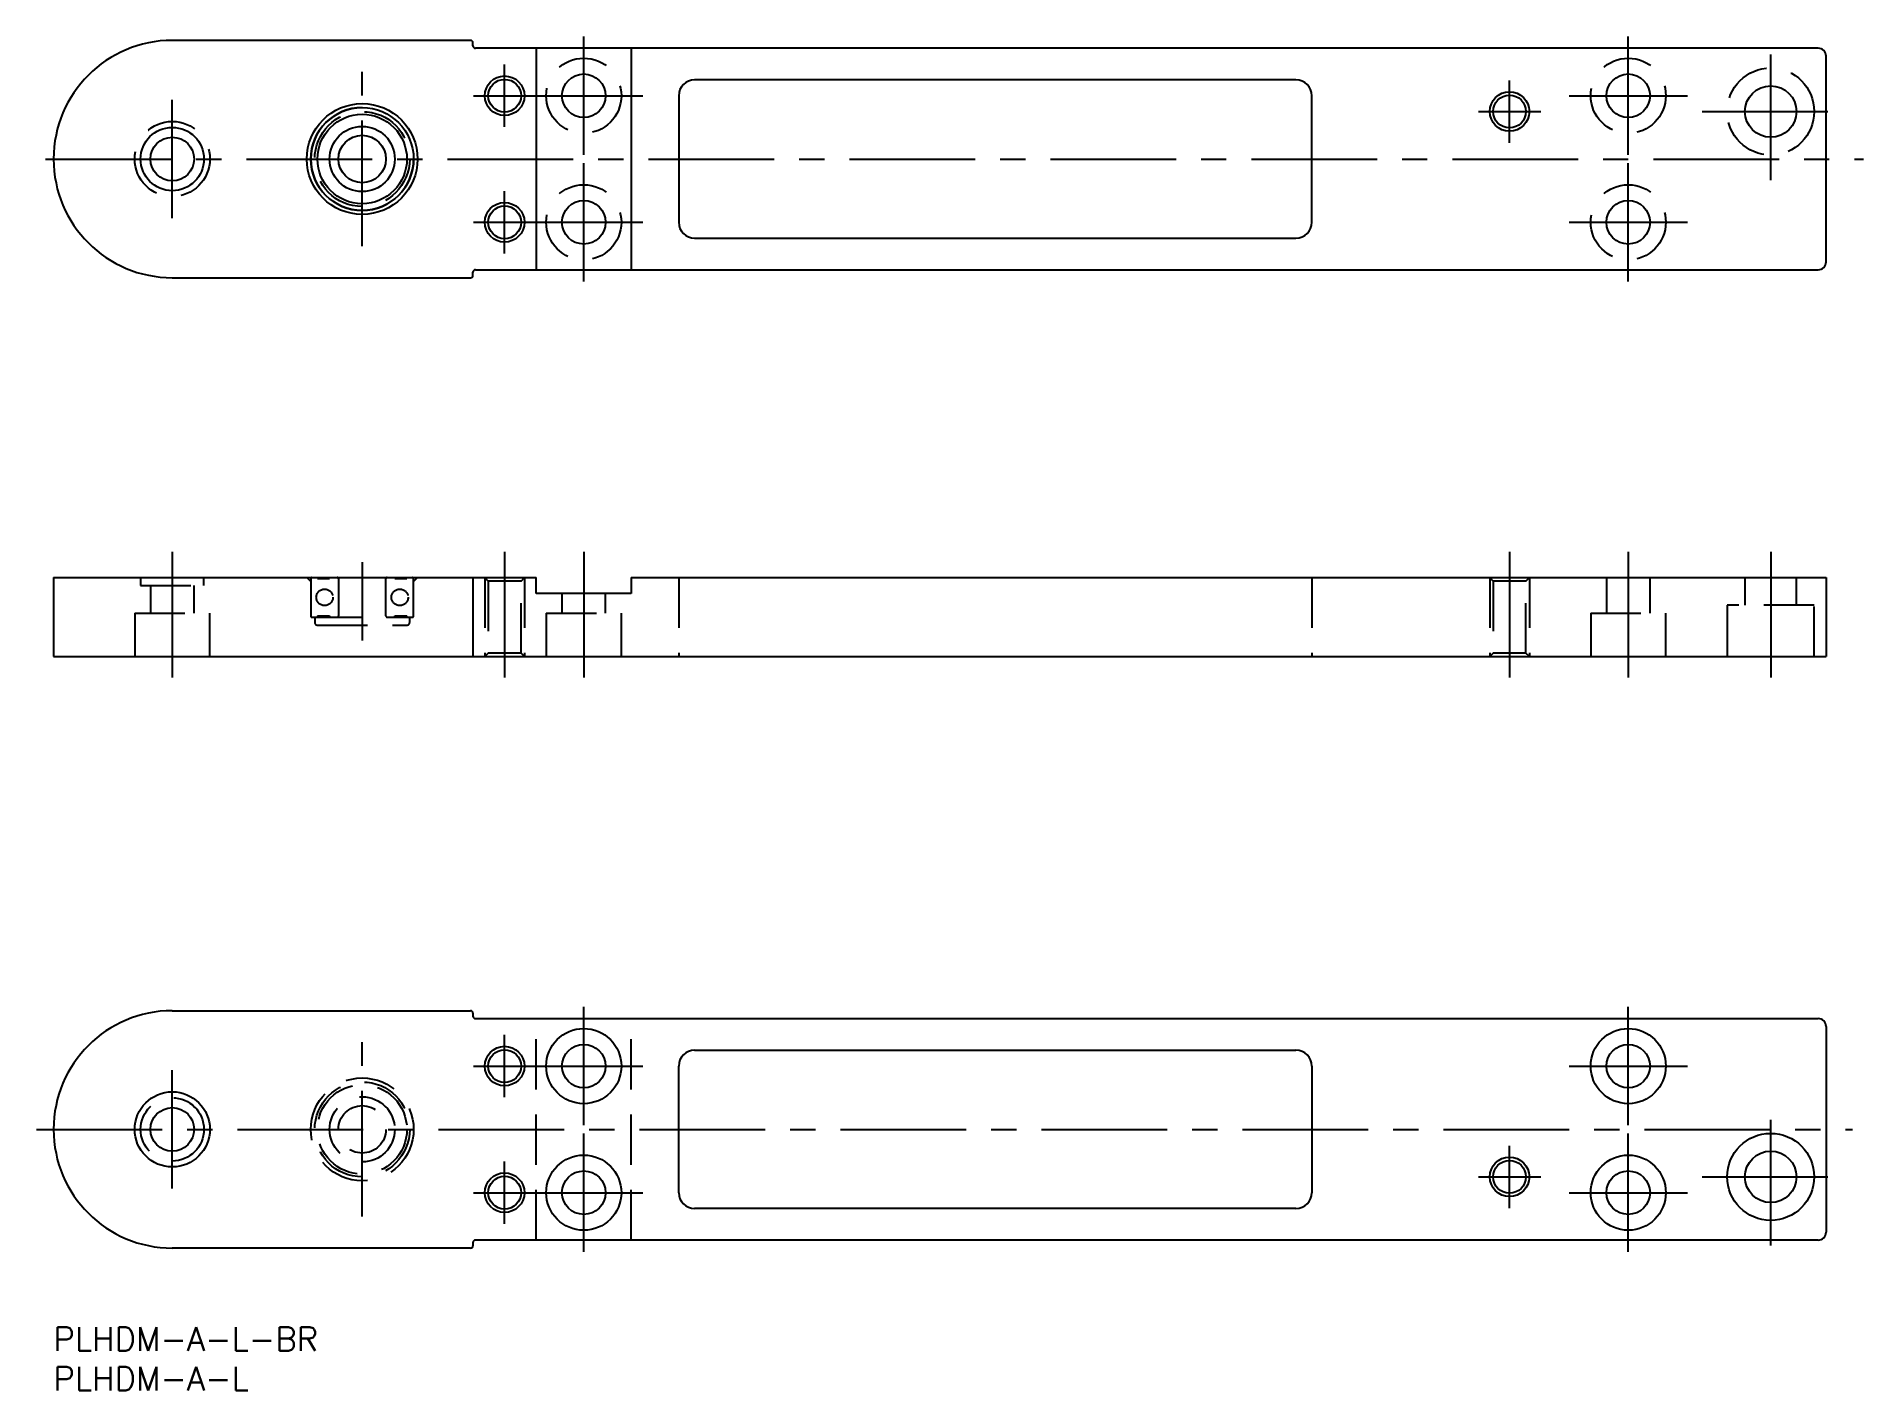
# Model space of a CAD drawing. Extents: x -2 to 229, y -8 to 163.
import ezdxf

# ---------------------------------------------------------------- set-up
doc = ezdxf.new("R2010")
doc.units = 0
doc.header["$LTSCALE"] = 0.5
doc.linetypes.add('CENTER', pattern=[50.8, 31.75, -6.35, 6.35, -6.35])
doc.linetypes.add('DASHED', pattern=[19.05, 12.7, -6.35])
for name, color, linetype in [('MSM_CENTER', 1, 'CENTER'), ('MSM_CONTINUOUS', 7, 'CONTINUOUS'), ('MSM_DASHED', 4, 'DASHED'), ('MSM_NARROW', 5, 'CONTINUOUS'), ('MSM_PART_NUMBER', 7, 'CONTINUOUS')]:
    doc.layers.add(name, color=color, linetype=linetype)
doc.styles.get("Standard").update_dxf_attribs({"font": 'txt.shx', "height": 3, "bigfont": 'bigfont.shx'})

msp = doc.modelspace()

# ---------------------------------------------------------------- linework, layer by layer
at = {"layer": 'MSM_CENTER'}
for p, q in [((67, 148.17), (67, 163.13)), ((199, 148.17), (199, 163.13)), ((217, 144.99), (217, 162.31)), ((57, 151.71), (57, 159.59)), ((39, 136.63), (39, 158.68)), ((184, 149.71), (184, 157.59)), ((15, 140.17), (15, 155.13)), ((53.06, 155.65), (60.94, 155.65)), ((59.52, 155.65), (74.48, 155.65)), ((191.52, 155.65), (206.48, 155.65)), ((180.06, 153.65), (187.94, 153.65)), ((208.34, 153.65), (225.66, 153.65)), ((-1.02, 147.65), (228.72, 147.65)), ((67, 132.17), (67, 147.13)), ((199, 132.17), (199, 147.13)), ((57, 135.71), (57, 143.59)), ((53.06, 139.65), (60.94, 139.65)), ((59.52, 139.65), (74.48, 139.65)), ((191.52, 139.65), (206.48, 139.65)), ((15, 98), (15, 81.5)), ((57, 98), (57, 81.5)), ((67, 98), (67, 81.5)), ((184, 98), (184, 81.5)), ((199, 98), (199, 81.5)), ((217, 98), (217, 81.5)), ((39, 96.7), (39, 86.8)), ((67, 25.52), (67, 40.48)), ((199, 25.52), (199, 40.48)), ((39, 13.98), (39, 36.02)), ((57, 29.06), (57, 36.94)), ((15, 17.52), (15, 32.48)), ((53.06, 33), (60.94, 33)), ((59.52, 33), (74.48, 33)), ((191.52, 33), (206.48, 33)), ((217, 10.34), (217, 27.66)), ((-2.15, 25), (227.32, 25)), ((67, 9.52), (67, 24.48)), ((199, 9.52), (199, 24.48)), ((57, 13.06), (57, 20.94)), ((184, 15.06), (184, 22.94)), ((180.06, 19), (187.94, 19)), ((208.34, 19), (225.66, 19)), ((53.06, 17), (60.94, 17)), ((59.52, 17), (74.48, 17)), ((191.52, 17), (206.48, 17))]:
    msp.add_line(p, q, dxfattribs=at)
at = {"layer": 'MSM_CONTINUOUS'}
for p, q in [((52.7, 162.65), (15, 162.65)), ((53, 161.95), (53, 162.35)), ((223, 161.65), (53.3, 161.65)), ((61, 161.65), (61, 133.65)), ((73, 161.65), (73, 133.65)), ((224, 134.65), (224, 160.65)), ((157, 157.65), (81, 157.65)), ((79, 155.65), (79, 139.65)), ((159, 139.65), (159, 155.65)), ((81, 137.65), (157, 137.65)), ((15, 132.65), (52.7, 132.65)), ((53, 132.95), (53, 133.35)), ((53.3, 133.65), (223, 133.65)), ((0, 94.75), (0, 84.75)), ((0, 94.75), (61, 94.75)), ((53, 94.75), (53, 84.75)), ((61, 92.75), (61, 94.75)), ((73, 94.75), (224, 94.75)), ((73, 94.75), (73, 92.75)), ((224, 94.75), (224, 84.75)), ((73, 92.75), (61, 92.75)), ((0, 84.75), (224, 84.75)), ((15, 40), (52.7, 40)), ((53, 39.7), (53, 39.3)), ((53.3, 39), (223, 39)), ((224, 38), (224, 12)), ((81, 35), (157, 35)), ((79, 17), (79, 33)), ((159, 33), (159, 17)), ((157, 15), (81, 15)), ((52.7, 10), (15, 10)), ((53, 10.7), (53, 10.3)), ((223, 11), (53.3, 11))]:
    msp.add_line(p, q, dxfattribs=at)
for centre, radius in [((57, 155.65), 2.07), ((67, 155.65), 2.75), ((199, 155.65), 2.75), ((184, 153.65), 2.07), ((217, 153.65), 3.25), ((39, 147.65), 7), ((39, 147.65), 6.5), ((39, 147.65), 5.65), ((15, 147.65), 4), ((15, 147.65), 2.75), ((39, 147.65), 4.12), ((39, 147.65), 3), ((57, 139.65), 2.07), ((67, 139.65), 2.75), ((199, 139.65), 2.75), ((67, 33), 4.75), ((199, 33), 4.75), ((57, 33), 2.07), ((67, 33), 2.75), ((199, 33), 2.75), ((15, 25), 4.75), ((15, 25), 2.75), ((217, 19), 5.5), ((67, 17), 4.75), ((184, 19), 2.07), ((199, 17), 4.75), ((217, 19), 3.25), ((57, 17), 2.07), ((67, 17), 2.75), ((199, 17), 2.75)]:
    msp.add_circle(centre, radius, dxfattribs=at)
for centre, radius, start, end in [((15, 147.65), 15, 90, 270), ((52.7, 162.35), 0.3, 0, 90), ((53.3, 161.95), 0.3, 180, 270), ((223, 160.65), 1, 0, 90), ((81, 155.65), 2, 90, 180), ((157, 155.65), 2, 0, 90), ((39, 147.65), 6.5, 90, 0), ((81, 139.65), 2, 180, 270), ((157, 139.65), 2, 270, 0), ((223, 134.65), 1, 270, 0), ((52.7, 132.95), 0.3, 270, 0), ((53.3, 133.35), 0.3, 90, 180), ((15, 25), 15, 90, 270), ((52.7, 39.7), 0.3, 0, 90), ((53.3, 39.3), 0.3, 180, 270), ((223, 38), 1, 0, 90), ((81, 33), 2, 90, 180), ((157, 33), 2, 0, 90), ((81, 17), 2, 180, 270), ((157, 17), 2, 270, 0), ((223, 12), 1, 270, 0), ((52.7, 10.3), 0.3, 270, 0), ((53.3, 10.7), 0.3, 90, 180)]:
    msp.add_arc(centre, radius, start, end, dxfattribs=at)
at = {"layer": 'MSM_DASHED'}
for p, q in [((11, 94.75), (11, 93.75)), ((19, 93.75), (19, 94.75)), ((32, 94.75), (32.5, 94.25)), ((33.35, 94.75), (33.35, 94.61)), ((34.88, 94.75), (34.88, 94.61)), ((43.12, 94.61), (43.12, 94.75)), ((44.65, 94.61), (44.65, 94.75)), ((45.5, 94.25), (46, 94.75)), ((54.5, 94.75), (54.93, 94.31)), ((54.5, 94.75), (54.5, 84.75)), ((59.07, 94.31), (59.5, 94.75)), ((59.5, 94.75), (59.5, 84.75)), ((79, 94.75), (79, 84.75)), ((159, 94.75), (159, 84.75)), ((181.5, 94.75), (181.93, 94.31)), ((181.5, 94.75), (181.5, 84.75)), ((186.07, 94.31), (186.5, 94.75)), ((186.5, 94.75), (186.5, 84.75)), ((196.25, 94.75), (196.25, 90.25)), ((201.75, 90.25), (201.75, 94.75)), ((213.75, 94.75), (213.75, 91.25)), ((220.25, 91.25), (220.25, 94.75)), ((11, 93.75), (19, 93.75)), ((12.25, 93.75), (12.25, 90.25)), ((17.75, 90.25), (17.75, 93.75)), ((32.5, 94.6), (32.5, 89.9)), ((32.5, 94.25), (32.5, 89.85)), ((33.35, 94.61), (34.88, 94.61)), ((36, 94.6), (36, 89.9)), ((42, 89.9), (42, 94.6)), ((43.12, 94.61), (44.65, 94.61)), ((45.5, 89.9), (45.5, 94.6)), ((45.5, 89.85), (45.5, 94.25)), ((54.93, 94.31), (54.93, 85.18)), ((59.07, 94.31), (54.93, 94.31)), ((59.07, 85.18), (59.07, 94.31)), ((64.25, 92.75), (64.25, 90.25)), ((69.75, 90.25), (69.75, 92.75)), ((181.93, 94.31), (181.93, 85.18)), ((186.07, 94.31), (181.93, 94.31)), ((186.07, 85.18), (186.07, 94.31)), ((10.25, 90.25), (19.75, 90.25)), ((10.25, 90.25), (10.25, 84.75)), ((19.75, 84.75), (19.75, 90.25)), ((62.25, 90.25), (71.75, 90.25)), ((62.25, 90.25), (62.25, 84.75)), ((71.75, 84.75), (71.75, 90.25)), ((194.25, 90.25), (203.75, 90.25)), ((194.25, 90.25), (194.25, 84.75)), ((203.75, 84.75), (203.75, 90.25)), ((211.5, 91.25), (211.5, 84.75)), ((222.5, 91.25), (211.5, 91.25)), ((222.5, 84.75), (222.5, 91.25)), ((32.6, 89.75), (45.4, 89.75)), ((33, 89.75), (33, 89.05)), ((33.3, 88.75), (44.7, 88.75)), ((33.35, 89.89), (33.35, 89.75)), ((33.35, 89.89), (34.88, 89.89)), ((34.88, 89.89), (34.88, 89.75)), ((43.12, 89.75), (43.12, 89.89)), ((43.12, 89.89), (44.65, 89.89)), ((44.65, 89.75), (44.65, 89.89)), ((45, 89.05), (45, 89.75)), ((54.93, 85.18), (54.5, 84.75)), ((59.07, 85.18), (54.93, 85.18)), ((59.5, 84.75), (59.07, 85.18)), ((181.93, 85.18), (181.5, 84.75)), ((186.07, 85.18), (181.93, 85.18)), ((186.5, 84.75), (186.07, 85.18)), ((61, 11), (61, 39)), ((73, 11), (73, 39))]:
    msp.add_line(p, q, dxfattribs=at)
for centre, radius in [((67, 155.65), 4.75), ((199, 155.65), 4.75), ((217, 153.65), 5.5), ((15, 147.65), 4.75), ((39, 147.65), 6), ((67, 139.65), 4.75), ((199, 139.65), 4.75), ((34.25, 92.25), 1.05), ((43.75, 92.25), 1.05), ((39, 25), 6.5), ((39, 25), 6), ((39, 25), 5.65), ((15, 25), 4), ((39, 25), 4.12), ((39, 25), 3)]:
    msp.add_circle(centre, radius, dxfattribs=at)
for centre, radius, start, end in [((32.65, 94.6), 0.15, 90, 180), ((35.85, 94.6), 0.15, 0, 90), ((42.15, 94.6), 0.15, 90, 180), ((45.35, 94.6), 0.15, 0, 90), ((32.65, 89.9), 0.15, 180, 270), ((32.6, 89.85), 0.1, 180, 270), ((33.3, 89.05), 0.3, 180, 270), ((35.85, 89.9), 0.15, 270, 0), ((42.15, 89.9), 0.15, 180, 270), ((44.7, 89.05), 0.3, 270, 0), ((45.35, 89.9), 0.15, 270, 0), ((45.4, 89.85), 0.1, 270, 0)]:
    msp.add_arc(centre, radius, start, end, dxfattribs=at)
at = {"layer": 'MSM_NARROW'}
for centre in [(57, 155.65), (184, 153.65), (57, 139.65), (57, 33), (184, 19), (57, 17)]:
    msp.add_circle(centre, 2.5, dxfattribs=at)

# ---------------------------------------------------------------- texts
at = {"layer": 'MSM_PART_NUMBER'}
for s, p in [('PLHDM-A-L-BR', (0, -3)), ('PLHDM-A-L', (0, -8))]:
    msp.add_text(s, height=3, dxfattribs=at).set_placement(p)

doc.saveas('drawing.dxf')
